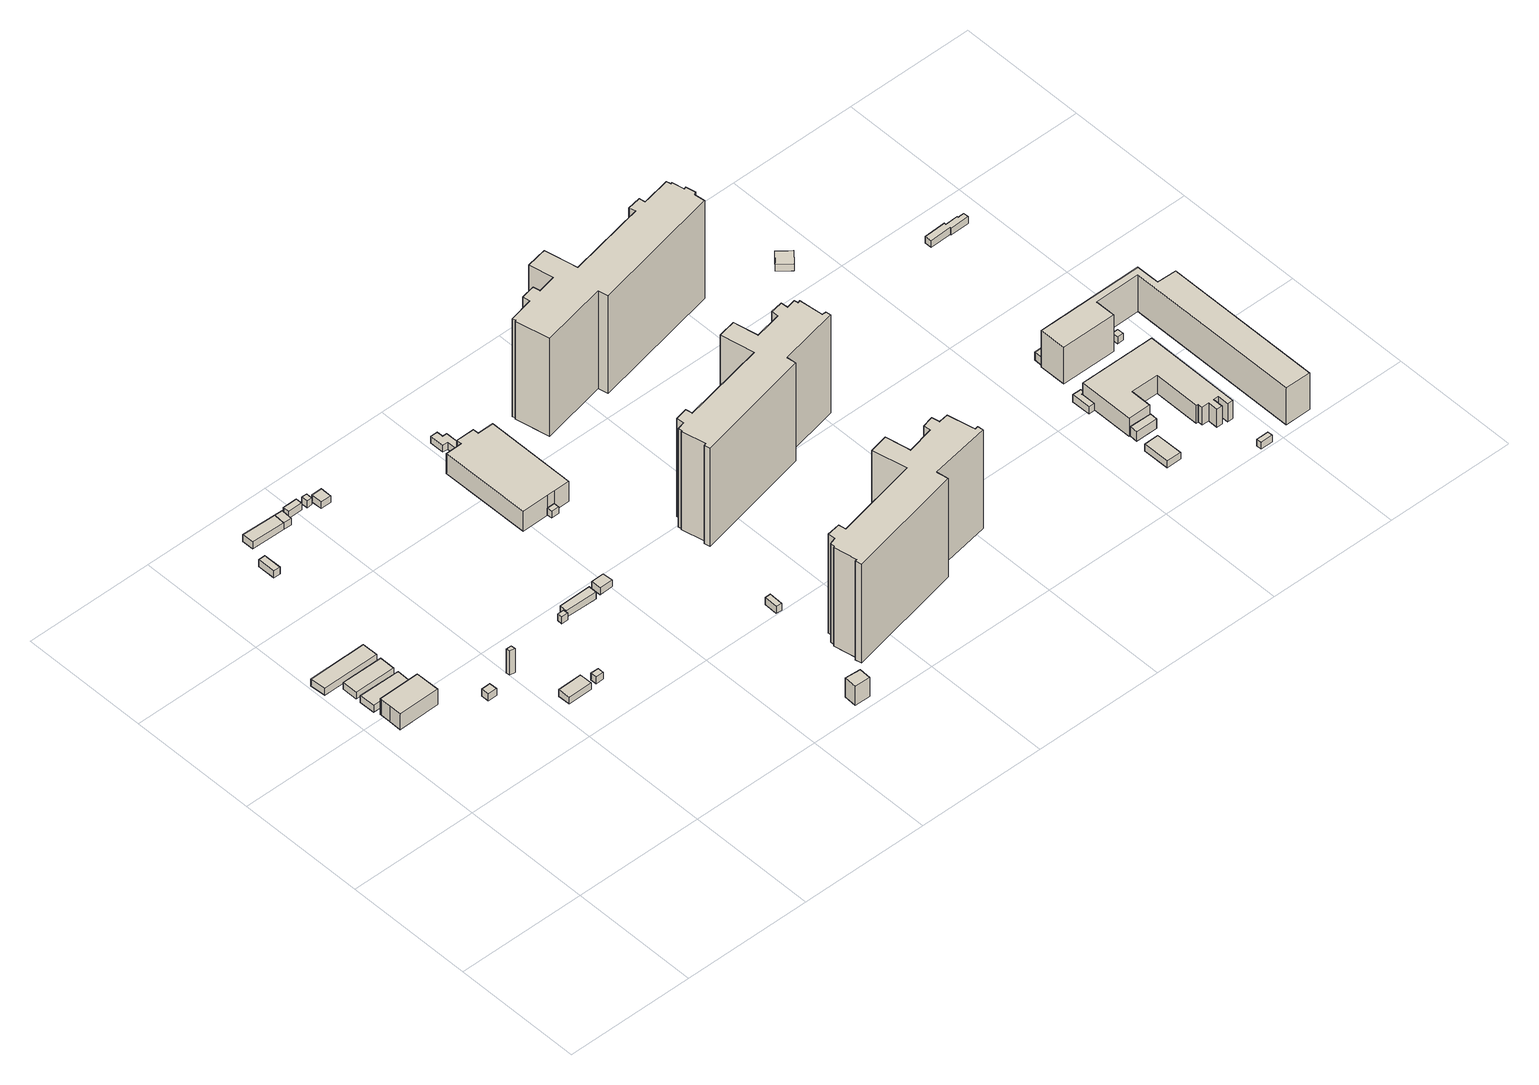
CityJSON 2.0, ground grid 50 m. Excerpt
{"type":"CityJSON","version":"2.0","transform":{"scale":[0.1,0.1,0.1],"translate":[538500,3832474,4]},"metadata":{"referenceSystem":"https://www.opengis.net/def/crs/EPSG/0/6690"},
"CityObjects":{
"building1":{"type":"Building","attributes":{"計測周辺長":57.85,"1/2500図郭":74,"区名":"住之江区","町丁目名称":"南港中５丁目","街区番号":3,"class":"3001","usage":"412","measuredHeight":6.9,"storeysAboveGround":2,"BuildingDetailAttribute.buildingRoofEdgeArea":161.95,"BuildingDetailAttribute.buildingStructureType":"610","BuildingDetailAttribute.buildingStructureOrgType":"2","BuildingDetailAttribute.detailedUsage":"1130","BuildingDetailAttribute.specifiedBuildingCoverageRate":0.6,"BuildingDetailAttribute.surveyYear":2017,"BuildingHighTideRiskAttribute.description":"1","BuildingHighTideRiskAttribute.rank":"2","BuildingHighTideRiskAttribute.depth":1.48,"BuildingIDAttribute.prefecture":"27","BuildingIDAttribute.city":"27125"},"geometry":[{"type":"Solid","lod":"1","boundaries":[[[[0,1,2,3,4,5]],[[4,6,7,5]],[[3,8,6,4]],[[2,9,8,3]],[[1,10,9,2]],[[0,11,10,1]],[[5,7,11,0]],[[6,8,9,10,11,7]]]]}]},
"building2":{"type":"Building","attributes":{"計測周辺長":43.76,"1/2500図郭":74,"区名":"住之江区","町丁目名称":"南港中５丁目","街区番号":3,"class":"3003","usage":"412","storeysAboveGround":1,"BuildingDetailAttribute.buildingRoofEdgeArea":95.28,"BuildingDetailAttribute.buildingStructureType":"610","BuildingDetailAttribute.buildingStructureOrgType":"2","BuildingDetailAttribute.detailedUsage":"1130","BuildingDetailAttribute.specifiedBuildingCoverageRate":0.6,"BuildingDetailAttribute.surveyYear":2017,"BuildingHighTideRiskAttribute.description":"1","BuildingHighTideRiskAttribute.rank":"2","BuildingHighTideRiskAttribute.depth":1.35,"BuildingIDAttribute.prefecture":"27","BuildingIDAttribute.city":"27125"},"geometry":[{"type":"Solid","lod":"1","boundaries":[[[[12,13,14,15]],[[14,16,17,15]],[[13,18,16,14]],[[12,19,18,13]],[[15,17,19,12]],[[16,18,19,17]]]]}]},
"building3":{"type":"Building","attributes":{"計測周辺長":56.99,"1/2500図郭":74,"区名":"住之江区","町丁目名称":"南港中５丁目","街区番号":3,"class":"3003","usage":"412","storeysAboveGround":1,"BuildingDetailAttribute.buildingRoofEdgeArea":136.86,"BuildingDetailAttribute.buildingStructureType":"610","BuildingDetailAttribute.buildingStructureOrgType":"2","BuildingDetailAttribute.detailedUsage":"1130","BuildingDetailAttribute.specifiedBuildingCoverageRate":0.6,"BuildingDetailAttribute.surveyYear":2017,"BuildingHighTideRiskAttribute.description":"1","BuildingHighTideRiskAttribute.rank":"2","BuildingHighTideRiskAttribute.depth":1.27,"BuildingIDAttribute.prefecture":"27","BuildingIDAttribute.city":"27125"},"geometry":[{"type":"Solid","lod":"1","boundaries":[[[[20,21,22,23]],[[22,24,25,23]],[[21,26,24,22]],[[20,27,26,21]],[[23,25,27,20]],[[24,26,27,25]]]]}]},
"building4":{"type":"Building","attributes":{"計測周辺長":44,"1/2500図郭":74,"区名":"住之江区","町丁目名称":"南港中５丁目","街区番号":3,"class":"3003","usage":"412","storeysAboveGround":1,"BuildingDetailAttribute.buildingRoofEdgeArea":96,"BuildingDetailAttribute.buildingStructureType":"610","BuildingDetailAttribute.buildingStructureOrgType":"2","BuildingDetailAttribute.detailedUsage":"1130","BuildingDetailAttribute.specifiedBuildingCoverageRate":0.6,"BuildingDetailAttribute.surveyYear":2017,"BuildingHighTideRiskAttribute.description":"1","BuildingHighTideRiskAttribute.rank":"2","BuildingHighTideRiskAttribute.depth":1.32,"BuildingIDAttribute.prefecture":"27","BuildingIDAttribute.city":"27125"},"geometry":[{"type":"Solid","lod":"1","boundaries":[[[[28,29,30,31]],[[30,32,33,31]],[[29,34,32,30]],[[28,35,34,29]],[[31,33,35,28]],[[32,34,35,33]]]]}]},
"building5":{"type":"Building","attributes":{"計測周辺長":13.45,"1/2500図郭":74,"区名":"住之江区","町丁目名称":"南港中５丁目","街区番号":4,"class":"3001","usage":"454","storeysAboveGround":1,"BuildingDetailAttribute.buildingRoofEdgeArea":11.26,"BuildingDetailAttribute.buildingStructureType":"610","BuildingDetailAttribute.buildingStructureOrgType":"2","BuildingDetailAttribute.detailedUsage":"1930","BuildingDetailAttribute.specifiedBuildingCoverageRate":0.6,"BuildingDetailAttribute.surveyYear":2017,"BuildingHighTideRiskAttribute.description":"1","BuildingHighTideRiskAttribute.rank":"2","BuildingHighTideRiskAttribute.depth":1.64,"BuildingIDAttribute.prefecture":"27","BuildingIDAttribute.city":"27125"},"geometry":[{"type":"Solid","lod":"1","boundaries":[[[[36,37,38,39]],[[38,40,41,39]],[[37,42,40,38]],[[36,43,42,37]],[[39,41,43,36]],[[40,42,43,41]]]]}]},
"building6":{"type":"Building","attributes":{"class":"3001","measuredHeight":10.7,"BuildingDetailAttribute.specifiedBuildingCoverageRate":0.6,"BuildingDetailAttribute.surveyYear":2017,"BuildingHighTideRiskAttribute.description":"1","BuildingHighTideRiskAttribute.rank":"2","BuildingHighTideRiskAttribute.depth":1.58,"BuildingIDAttribute.prefecture":"27","BuildingIDAttribute.city":"27125"},"geometry":[{"type":"Solid","lod":"1","boundaries":[[[[44,45,46,47]],[[46,48,49,47]],[[45,50,48,46]],[[44,51,50,45]],[[47,49,51,44]],[[48,50,51,49]]]]}]},
"building7":{"type":"Building","attributes":{"計測周辺長":19.2,"1/2500図郭":74,"区名":"住之江区","町丁目名称":"南港中５丁目","街区番号":2,"class":"3003","usage":"422","storeysAboveGround":1,"BuildingDetailAttribute.buildingRoofEdgeArea":18.32,"BuildingDetailAttribute.buildingStructureType":"610","BuildingDetailAttribute.buildingStructureOrgType":"2","BuildingDetailAttribute.detailedUsage":"1402","BuildingDetailAttribute.specifiedBuildingCoverageRate":0.6,"BuildingDetailAttribute.surveyYear":2017,"BuildingHighTideRiskAttribute.description":"1","BuildingHighTideRiskAttribute.rank":"2","BuildingHighTideRiskAttribute.depth":1.03,"BuildingIDAttribute.prefecture":"27","BuildingIDAttribute.city":"27125"},"geometry":[{"type":"Solid","lod":"1","boundaries":[[[[52,53,54,55]],[[54,56,57,55]],[[53,58,56,54]],[[52,59,58,53]],[[55,57,59,52]],[[56,58,59,57]]]]}]},
"building8":{"type":"Building","attributes":{"class":"3003","BuildingDetailAttribute.specifiedBuildingCoverageRate":0.6,"BuildingDetailAttribute.surveyYear":2017,"BuildingHighTideRiskAttribute.description":"1","BuildingHighTideRiskAttribute.rank":"2","BuildingHighTideRiskAttribute.depth":1.26,"BuildingIDAttribute.prefecture":"27","BuildingIDAttribute.city":"27125"},"geometry":[{"type":"Solid","lod":"1","boundaries":[[[[60,61,62,63]],[[62,64,65,63]],[[61,66,64,62]],[[60,67,66,61]],[[63,65,67,60]],[[64,66,67,65]]]]}]},
"building9":{"type":"Building","attributes":{"class":"3001","BuildingDetailAttribute.specifiedBuildingCoverageRate":0.6,"BuildingDetailAttribute.surveyYear":2017,"BuildingHighTideRiskAttribute.description":"1","BuildingHighTideRiskAttribute.rank":"2","BuildingHighTideRiskAttribute.depth":1.19,"BuildingIDAttribute.prefecture":"27","BuildingIDAttribute.city":"27125"},"geometry":[{"type":"Solid","lod":"1","boundaries":[[[[68,69,70,71]],[[70,72,73,71]],[[69,74,72,70]],[[68,75,74,69]],[[71,73,75,68]],[[72,74,75,73]]]]}]},
"building10":{"type":"Building","attributes":{"計測周辺長":35.28,"1/2500図郭":74,"区名":"住之江区","町丁目名称":"南港中５丁目","街区番号":2,"class":"3001","usage":"422","storeysAboveGround":1,"BuildingDetailAttribute.buildingRoofEdgeArea":59.12,"BuildingDetailAttribute.buildingStructureType":"610","BuildingDetailAttribute.buildingStructureOrgType":"2","BuildingDetailAttribute.detailedUsage":"1402","BuildingDetailAttribute.specifiedBuildingCoverageRate":0.6,"BuildingDetailAttribute.surveyYear":2017,"BuildingHighTideRiskAttribute.description":"1","BuildingHighTideRiskAttribute.rank":"2","BuildingHighTideRiskAttribute.depth":1.17,"BuildingIDAttribute.prefecture":"27","BuildingIDAttribute.city":"27125"},"geometry":[{"type":"Solid","lod":"1","boundaries":[[[[76,77,78,79]],[[78,80,81,79]],[[77,82,80,78]],[[76,83,82,77]],[[79,81,83,76]],[[80,82,83,81]]]]}]},
"building11":{"type":"Building","attributes":{"計測周辺長":15.16,"1/2500図郭":74,"区名":"住之江区","町丁目名称":"南港中５丁目","街区番号":2,"class":"3001","usage":"422","storeysAboveGround":1,"BuildingDetailAttribute.buildingRoofEdgeArea":13.87,"BuildingDetailAttribute.buildingStructureType":"610","BuildingDetailAttribute.buildingStructureOrgType":"2","BuildingDetailAttribute.detailedUsage":"1402","BuildingDetailAttribute.specifiedBuildingCoverageRate":0.6,"BuildingDetailAttribute.surveyYear":2017,"BuildingHighTideRiskAttribute.description":"1","BuildingHighTideRiskAttribute.rank":"2","BuildingHighTideRiskAttribute.depth":1.12,"BuildingIDAttribute.prefecture":"27","BuildingIDAttribute.city":"27125"},"geometry":[{"type":"Solid","lod":"1","boundaries":[[[[78,84,85,79]],[[85,86,81,79]],[[84,87,86,85]],[[78,80,87,84]],[[79,81,80,78]],[[86,87,80,81]]]]}]},
"building12":{"type":"Building","attributes":{"計測周辺長":16,"1/2500図郭":74,"区名":"住之江区","町丁目名称":"南港中５丁目","街区番号":2,"class":"3001","usage":"422","storeysAboveGround":1,"BuildingDetailAttribute.buildingRoofEdgeArea":13.75,"BuildingDetailAttribute.buildingStructureType":"610","BuildingDetailAttribute.buildingStructureOrgType":"2","BuildingDetailAttribute.detailedUsage":"1402","BuildingDetailAttribute.specifiedBuildingCoverageRate":0.6,"BuildingDetailAttribute.surveyYear":2017,"BuildingHighTideRiskAttribute.description":"1","BuildingHighTideRiskAttribute.rank":"2","BuildingHighTideRiskAttribute.depth":1.12,"BuildingIDAttribute.prefecture":"27","BuildingIDAttribute.city":"27125"},"geometry":[{"type":"Solid","lod":"1","boundaries":[[[[88,89,90,91]],[[90,92,93,91]],[[89,94,92,90]],[[88,95,94,89]],[[91,93,95,88]],[[92,94,95,93]]]]}]},
"building13":{"type":"Building","attributes":{"class":"3001","BuildingDetailAttribute.specifiedBuildingCoverageRate":0.6,"BuildingDetailAttribute.surveyYear":2017,"BuildingHighTideRiskAttribute.description":"1","BuildingHighTideRiskAttribute.rank":"2","BuildingHighTideRiskAttribute.depth":1.16,"BuildingIDAttribute.prefecture":"27","BuildingIDAttribute.city":"27125"},"geometry":[{"type":"Solid","lod":"1","boundaries":[[[[96,97,98,99]],[[98,100,101,99]],[[97,102,100,98]],[[96,103,102,97]],[[99,101,103,96]],[[100,102,103,101]]]]}]},
"building14":{"type":"Building","attributes":{"計測周辺長":9.01,"1/2500図郭":74,"区名":"住之江区","町丁目名称":"南港中５丁目","街区番号":2,"class":"3001","usage":"422","storeysAboveGround":1,"BuildingDetailAttribute.buildingRoofEdgeArea":5.02,"BuildingDetailAttribute.buildingStructureType":"610","BuildingDetailAttribute.buildingStructureOrgType":"2","BuildingDetailAttribute.detailedUsage":"1402","BuildingDetailAttribute.specifiedBuildingCoverageRate":0.6,"BuildingDetailAttribute.surveyYear":2017,"BuildingHighTideRiskAttribute.description":"1","BuildingHighTideRiskAttribute.rank":"2","BuildingHighTideRiskAttribute.depth":1.12,"BuildingIDAttribute.prefecture":"27","BuildingIDAttribute.city":"27125"},"geometry":[{"type":"Solid","lod":"1","boundaries":[[[[104,105,106,107]],[[106,108,109,107]],[[105,110,108,106]],[[104,111,110,105]],[[107,109,111,104]],[[108,110,111,109]]]]}]},
"building15":{"type":"Building","attributes":{"計測周辺長":16.58,"1/2500図郭":74,"区名":"住之江区","町丁目名称":"南港中５丁目","街区番号":2,"class":"3001","usage":"422","storeysAboveGround":1,"BuildingDetailAttribute.buildingRoofEdgeArea":17.17,"BuildingDetailAttribute.buildingStructureType":"610","BuildingDetailAttribute.buildingStructureOrgType":"2","BuildingDetailAttribute.detailedUsage":"1402","BuildingDetailAttribute.specifiedBuildingCoverageRate":0.6,"BuildingDetailAttribute.surveyYear":2017,"BuildingHighTideRiskAttribute.description":"1","BuildingHighTideRiskAttribute.rank":"2","BuildingHighTideRiskAttribute.depth":1.12,"BuildingIDAttribute.prefecture":"27","BuildingIDAttribute.city":"27125"},"geometry":[{"type":"Solid","lod":"1","boundaries":[[[[112,113,114,115]],[[114,116,117,115]],[[113,118,116,114]],[[112,119,118,113]],[[115,117,119,112]],[[116,118,119,117]]]]}]},
"building16":{"type":"Building","attributes":{"計測周辺長":31.25,"1/2500図郭":74,"区名":"住之江区","町丁目名称":"南港中５丁目","街区番号":2,"class":"3001","usage":"422","storeysAboveGround":1,"BuildingDetailAttribute.buildingRoofEdgeArea":39.06,"BuildingDetailAttribute.buildingStructureType":"610","BuildingDetailAttribute.buildingStructureOrgType":"2","BuildingDetailAttribute.detailedUsage":"1402","BuildingDetailAttribute.specifiedBuildingCoverageRate":0.6,"BuildingDetailAttribute.surveyYear":2017,"BuildingHighTideRiskAttribute.description":"1","BuildingHighTideRiskAttribute.rank":"2","BuildingHighTideRiskAttribute.depth":1.04,"BuildingIDAttribute.prefecture":"27","BuildingIDAttribute.city":"27125"},"geometry":[{"type":"Solid","lod":"1","boundaries":[[[[120,121,122,123]],[[122,124,125,123]],[[121,126,124,122]],[[120,127,126,121]],[[123,125,127,120]],[[124,126,127,125]]]]}]},
"building17":{"type":"Building","attributes":{"計測周辺長":21.79,"1/2500図郭":74,"区名":"住之江区","町丁目名称":"南港中５丁目","街区番号":3,"class":"3001","usage":"412","measuredHeight":8.4,"storeysAboveGround":1,"BuildingDetailAttribute.buildingRoofEdgeArea":29.34,"BuildingDetailAttribute.buildingStructureType":"610","BuildingDetailAttribute.buildingStructureOrgType":"2","BuildingDetailAttribute.detailedUsage":"1130","BuildingDetailAttribute.specifiedBuildingCoverageRate":0.6,"BuildingDetailAttribute.surveyYear":2017,"BuildingHighTideRiskAttribute.description":"1","BuildingHighTideRiskAttribute.rank":"2","BuildingHighTideRiskAttribute.depth":1.61,"BuildingIDAttribute.prefecture":"27","BuildingIDAttribute.city":"27125"},"geometry":[{"type":"Solid","lod":"1","boundaries":[[[[128,129,130,131]],[[130,132,133,131]],[[129,134,132,130]],[[128,135,134,129]],[[131,133,135,128]],[[132,134,135,133]]]]}]},
"building18":{"type":"Building","attributes":{"計測周辺長":18.26,"1/2500図郭":74,"区名":"住之江区","町丁目名称":"南港中５丁目","街区番号":2,"class":"3001","usage":"422","storeysAboveGround":1,"BuildingDetailAttribute.buildingRoofEdgeArea":20.5,"BuildingDetailAttribute.buildingStructureType":"610","BuildingDetailAttribute.buildingStructureOrgType":"2","BuildingDetailAttribute.detailedUsage":"1402","BuildingDetailAttribute.specifiedBuildingCoverageRate":0.6,"BuildingDetailAttribute.surveyYear":2017,"BuildingHighTideRiskAttribute.description":"1","BuildingHighTideRiskAttribute.rank":"2","BuildingHighTideRiskAttribute.depth":0.929,"BuildingIDAttribute.prefecture":"27","BuildingIDAttribute.city":"27125"},"geometry":[{"type":"Solid","lod":"1","boundaries":[[[[136,137,138,139]],[[138,140,141,139]],[[137,142,140,138]],[[136,143,142,137]],[[139,141,143,136]],[[140,142,143,141]]]]}]},
"building19":{"type":"Building","attributes":{"計測周辺長":117.74,"1/2500図郭":74,"区名":"住之江区","町丁目名称":"南港中５丁目","街区番号":2,"class":"3003","usage":"422","storeysAboveGround":2,"BuildingDetailAttribute.buildingRoofEdgeArea":710.26,"BuildingDetailAttribute.buildingStructureType":"603","BuildingDetailAttribute.buildingStructureOrgType":"3","BuildingDetailAttribute.detailedUsage":"1402","BuildingDetailAttribute.specifiedBuildingCoverageRate":0.6,"BuildingDetailAttribute.surveyYear":2017,"BuildingHighTideRiskAttribute.description":"1","BuildingHighTideRiskAttribute.rank":"2","BuildingHighTideRiskAttribute.depth":0.866,"BuildingIDAttribute.prefecture":"27","BuildingIDAttribute.city":"27125"},"geometry":[{"type":"Solid","lod":"1","boundaries":[[[[144,145,146,147]],[[146,148,149,147]],[[145,150,148,146]],[[144,151,150,145]],[[147,149,151,144]],[[148,150,151,149]]]]}]},
"building20":{"type":"Building","attributes":{"計測周辺長":15.28,"1/2500図郭":74,"区名":"住之江区","町丁目名称":"南港中５丁目","街区番号":3,"class":"3003","usage":"412","storeysAboveGround":1,"BuildingDetailAttribute.buildingRoofEdgeArea":12.12,"BuildingDetailAttribute.buildingStructureType":"610","BuildingDetailAttribute.buildingStructureOrgType":"2","BuildingDetailAttribute.detailedUsage":"1130","BuildingDetailAttribute.specifiedBuildingCoverageRate":0.6,"BuildingDetailAttribute.surveyYear":2017,"BuildingHighTideRiskAttribute.description":"1","BuildingHighTideRiskAttribute.rank":"2","BuildingHighTideRiskAttribute.depth":1.4,"BuildingIDAttribute.prefecture":"27","BuildingIDAttribute.city":"27125"},"geometry":[{"type":"Solid","lod":"1","boundaries":[[[[152,153,154,155]],[[154,156,157,155]],[[153,158,156,154]],[[152,159,158,153]],[[155,157,159,152]],[[156,158,159,157]]]]}]},
"building21":{"type":"Building","attributes":{"計測周辺長":117.74,"1/2500図郭":74,"区名":"住之江区","町丁目名称":"南港中５丁目","街区番号":2,"class":"3001","usage":"422","measuredHeight":9,"storeysAboveGround":2,"BuildingDetailAttribute.buildingRoofEdgeArea":710.26,"BuildingDetailAttribute.buildingStructureType":"603","BuildingDetailAttribute.buildingStructureOrgType":"3","BuildingDetailAttribute.detailedUsage":"1402","BuildingDetailAttribute.specifiedBuildingCoverageRate":0.6,"BuildingDetailAttribute.surveyYear":2017,"BuildingHighTideRiskAttribute.description":"1","BuildingHighTideRiskAttribute.rank":"2","BuildingHighTideRiskAttribute.depth":0.987,"BuildingIDAttribute.prefecture":"27","BuildingIDAttribute.city":"27125"},"geometry":[{"type":"Solid","lod":"1","boundaries":[[[[160,161,162,163,164,165,166,167,168,169,170,171]],[[170,172,173,171]],[[169,174,172,170]],[[168,175,174,169]],[[167,176,175,168]],[[166,177,176,167]],[[165,178,177,166]],[[164,179,178,165]],[[163,180,179,164]],[[162,181,180,163]],[[161,182,181,162]],[[160,183,182,161]],[[171,173,183,160]],[[172,174,175,176,177,178,179,180,181,182,183,173]]]]}]},
"building22":{"type":"Building","attributes":{"計測周辺長":31.27,"1/2500図郭":74,"区名":"住之江区","町丁目名称":"南港中５丁目","街区番号":2,"class":"3003","usage":"422","storeysAboveGround":1,"BuildingDetailAttribute.buildingRoofEdgeArea":35,"BuildingDetailAttribute.buildingStructureType":"610","BuildingDetailAttribute.buildingStructureOrgType":"2","BuildingDetailAttribute.detailedUsage":"1402","BuildingDetailAttribute.specifiedBuildingCoverageRate":0.6,"BuildingDetailAttribute.surveyYear":2017,"BuildingHighTideRiskAttribute.description":"1","BuildingHighTideRiskAttribute.rank":"2","BuildingHighTideRiskAttribute.depth":0.859,"BuildingIDAttribute.prefecture":"27","BuildingIDAttribute.city":"27125"},"geometry":[{"type":"Solid","lod":"1","boundaries":[[[[184,185,186,171,170,187,188,189]],[[188,190,191,189]],[[187,192,190,188]],[[170,193,192,187]],[[171,194,193,170]],[[186,195,194,171]],[[185,196,195,186]],[[184,197,196,185]],[[189,191,197,184]],[[190,192,193,194,195,196,197,191]]]]}]},
"building23":{"type":"Building","attributes":{"計測周辺長":206.76,"1/2500図郭":74,"区名":"住之江区","町丁目名称":"南港中５丁目","街区番号":3,"class":"3002","usage":"412","measuredHeight":43.7,"storeysAboveGround":12,"BuildingDetailAttribute.buildingRoofEdgeArea":1020.75,"BuildingDetailAttribute.buildingStructureType":"603","BuildingDetailAttribute.buildingStructureOrgType":"3","BuildingDetailAttribute.detailedUsage":"1130","BuildingDetailAttribute.specifiedBuildingCoverageRate":0.6,"BuildingDetailAttribute.surveyYear":2017,"BuildingHighTideRiskAttribute.description":"1","BuildingHighTideRiskAttribute.rank":"2","BuildingHighTideRiskAttribute.depth":1.39,"BuildingIDAttribute.prefecture":"27","BuildingIDAttribute.city":"27125"},"geometry":[{"type":"Solid","lod":"1","boundaries":[[[[198,199,200,201,202,203,204,205,206,207,208,209,210,211,212,213,214,215,216,217,218,219,220,221]],[[220,222,223,221]],[[219,224,222,220]],[[218,225,224,219]],[[217,226,225,218]],[[216,227,226,217]],[[215,228,227,216]],[[214,229,228,215]],[[213,230,229,214]],[[212,231,230,213]],[[211,232,231,212]],[[210,233,232,211]],[[209,234,233,210]],[[208,235,234,209]],[[207,236,235,208]],[[206,237,236,207]],[[205,238,237,206]],[[204,239,238,205]],[[203,240,239,204]],[[202,241,240,203]],[[201,242,241,202]],[[200,243,242,201]],[[199,244,243,200]],[[198,245,244,199]],[[221,223,245,198]],[[222,224,225,226,227,228,229,230,231,232,233,234,235,236,237,238,239,240,241,242,243,244,245,223]]]]}]},
"building24":{"type":"Building","attributes":{"計測周辺長":204.25,"1/2500図郭":74,"区名":"住之江区","町丁目名称":"南港中５丁目","街区番号":3,"class":"3002","usage":"412","measuredHeight":43.4,"storeysAboveGround":12,"BuildingDetailAttribute.buildingRoofEdgeArea":1023.66,"BuildingDetailAttribute.buildingStructureType":"603","BuildingDetailAttribute.buildingStructureOrgType":"3","BuildingDetailAttribute.detailedUsage":"1130","BuildingDetailAttribute.specifiedBuildingCoverageRate":0.6,"BuildingDetailAttribute.surveyYear":2017,"BuildingHighTideRiskAttribute.description":"1","BuildingHighTideRiskAttribute.rank":"2","BuildingHighTideRiskAttribute.depth":1.22,"BuildingIDAttribute.prefecture":"27","BuildingIDAttribute.city":"27125"},"geometry":[{"type":"Solid","lod":"1","boundaries":[[[[246,247,248,249,250,251,252,253,254,255,256,257,258,259,260,261,262,263,264,265,266,267,268,269,270,271]],[[270,272,273,271]],[[269,274,272,270]],[[268,275,274,269]],[[267,276,275,268]],[[266,277,276,267]],[[265,278,277,266]],[[264,279,278,265]],[[263,280,279,264]],[[262,281,280,263]],[[261,282,281,262]],[[260,283,282,261]],[[259,284,283,260]],[[258,285,284,259]],[[257,286,285,258]],[[256,287,286,257]],[[255,288,287,256]],[[254,289,288,255]],[[253,290,289,254]],[[252,291,290,253]],[[251,292,291,252]],[[250,293,292,251]],[[249,294,293,250]],[[248,295,294,249]],[[247,296,295,248]],[[246,297,296,247]],[[271,273,297,246]],[[272,274,275,276,277,278,279,280,281,282,283,284,285,286,287,288,289,290,291,292,293,294,295,296,297,273]]]]}]},
"building25":{"type":"Building","attributes":{"class":"3003","BuildingDetailAttribute.specifiedBuildingCoverageRate":0.6,"BuildingDetailAttribute.surveyYear":2017,"BuildingHighTideRiskAttribute.description":"1","BuildingHighTideRiskAttribute.rank":"2","BuildingHighTideRiskAttribute.depth":1.38,"BuildingIDAttribute.prefecture":"27","BuildingIDAttribute.city":"27125"},"geometry":[{"type":"Solid","lod":"1","boundaries":[[[[298,299,300,301]],[[300,302,303,301]],[[299,304,302,300]],[[298,305,304,299]],[[301,303,305,298]],[[302,304,305,303]]]]}]},
"building26":{"type":"Building","attributes":{"class":"3003","BuildingDetailAttribute.specifiedBuildingCoverageRate":0.6,"BuildingDetailAttribute.surveyYear":2017,"BuildingHighTideRiskAttribute.description":"1","BuildingHighTideRiskAttribute.rank":"2","BuildingHighTideRiskAttribute.depth":1.38,"BuildingIDAttribute.prefecture":"27","BuildingIDAttribute.city":"27125"},"geometry":[{"type":"Solid","lod":"1","boundaries":[[[[306,307,308,309]],[[308,310,311,309]],[[307,312,310,308]],[[306,313,312,307]],[[309,311,313,306]],[[310,312,313,311]]]]}]},
"building27":{"type":"Building","attributes":{"class":"3003","BuildingDetailAttribute.specifiedBuildingCoverageRate":0.6,"BuildingDetailAttribute.surveyYear":2017,"BuildingHighTideRiskAttribute.description":"1","BuildingHighTideRiskAttribute.rank":"2","BuildingHighTideRiskAttribute.depth":1.38,"BuildingIDAttribute.prefecture":"27","BuildingIDAttribute.city":"27125"},"geometry":[{"type":"Solid","lod":"1","boundaries":[[[[314,315,316,317]],[[316,318,319,317]],[[315,320,318,316]],[[314,321,320,315]],[[317,319,321,314]],[[318,320,321,319]]]]}]},
"building28":{"type":"Building","attributes":{"計測周辺長":225.1,"1/2500図郭":74,"区名":"住之江区","町丁目名称":"南港中５丁目","街区番号":3,"class":"3002","usage":"412","measuredHeight":43.3,"storeysAboveGround":12,"BuildingDetailAttribute.buildingRoofEdgeArea":1298.78,"BuildingDetailAttribute.buildingStructureType":"603","BuildingDetailAttribute.buildingStructureOrgType":"3","BuildingDetailAttribute.detailedUsage":"1130","BuildingDetailAttribute.specifiedBuildingCoverageRate":0.6,"BuildingDetailAttribute.surveyYear":2017,"BuildingHighTideRiskAttribute.description":"1","BuildingHighTideRiskAttribute.rank":"2","BuildingHighTideRiskAttribute.depth":1.06,"BuildingIDAttribute.prefecture":"27","BuildingIDAttribute.city":"27125"},"geometry":[{"type":"Solid","lod":"1","boundaries":[[[[322,323,324,325,326,327,328,329,330,331,332,333,334,335,336,337,338,339,340,341,342,343,344,345,346,347]],[[346,348,349,347]],[[345,350,348,346]],[[344,351,350,345]],[[343,352,351,344]],[[342,353,352,343]],[[341,354,353,342]],[[340,355,354,341]],[[339,356,355,340]],[[338,357,356,339]],[[337,358,357,338]],[[336,359,358,337]],[[335,360,359,336]],[[334,361,360,335]],[[333,362,361,334]],[[332,363,362,333]],[[331,364,363,332]],[[330,365,364,331]],[[329,366,365,330]],[[328,367,366,329]],[[327,368,367,328]],[[326,369,368,327]],[[325,370,369,326]],[[324,371,370,325]],[[323,372,371,324]],[[322,373,372,323]],[[347,349,373,322]],[[348,350,351,352,353,354,355,356,357,358,359,360,361,362,363,364,365,366,367,368,369,370,371,372,373,349]]]]}]},
"building29":{"type":"Building","attributes":{"計測周辺長":19.01,"1/2500図郭":74,"区名":"住之江区","町丁目名称":"南港中５丁目","街区番号":3,"class":"3003","usage":"412","storeysAboveGround":1,"BuildingDetailAttribute.buildingRoofEdgeArea":13.51,"BuildingDetailAttribute.buildingStructureType":"610","BuildingDetailAttribute.buildingStructureOrgType":"2","BuildingDetailAttribute.detailedUsage":"1130","BuildingDetailAttribute.specifiedBuildingCoverageRate":0.6,"BuildingDetailAttribute.surveyYear":2017,"BuildingHighTideRiskAttribute.description":"1","BuildingHighTideRiskAttribute.rank":"2","BuildingHighTideRiskAttribute.depth":1.03,"BuildingIDAttribute.prefecture":"27","BuildingIDAttribute.city":"27125"},"geometry":[{"type":"Solid","lod":"1","boundaries":[[[[374,375,376,377]],[[376,378,379,377]],[[375,380,378,376]],[[374,381,380,375]],[[377,379,381,374]],[[378,380,381,379]]]]}]},
"building30":{"type":"Building","attributes":{"計測周辺長":23.21,"1/2500図郭":74,"区名":"住之江区","町丁目名称":"南港中５丁目","街区番号":3,"class":"3003","usage":"412","storeysAboveGround":1,"BuildingDetailAttribute.buildingRoofEdgeArea":29.64,"BuildingDetailAttribute.buildingStructureType":"610","BuildingDetailAttribute.buildingStructureOrgType":"2","BuildingDetailAttribute.detailedUsage":"1130","BuildingDetailAttribute.specifiedBuildingCoverageRate":0.6,"BuildingDetailAttribute.surveyYear":2017,"BuildingHighTideRiskAttribute.description":"1","BuildingHighTideRiskAttribute.rank":"2","BuildingHighTideRiskAttribute.depth":1.11,"BuildingIDAttribute.prefecture":"27","BuildingIDAttribute.city":"27125"},"geometry":[{"type":"Solid","lod":"1","boundaries":[[[[382,383,384,385]],[[384,386,387,385]],[[383,388,386,384]],[[382,389,388,383]],[[385,387,389,382]],[[386,388,389,387]]]]}]},
"building31":{"type":"Building","attributes":{"計測周辺長":43.26,"1/2500図郭":74,"区名":"住之江区","町丁目名称":"南港中５丁目","街区番号":3,"class":"3003","usage":"412","storeysAboveGround":1,"BuildingDetailAttribute.buildingRoofEdgeArea":70.5,"BuildingDetailAttribute.buildingStructureType":"610","BuildingDetailAttribute.buildingStructureOrgType":"2","BuildingDetailAttribute.detailedUsage":"1130","BuildingDetailAttribute.specifiedBuildingCoverageRate":0.6,"BuildingDetailAttribute.surveyYear":2017,"BuildingHighTideRiskAttribute.description":"1","BuildingHighTideRiskAttribute.rank":"2","BuildingHighTideRiskAttribute.depth":1,"BuildingIDAttribute.prefecture":"27","BuildingIDAttribute.city":"27125"},"geometry":[{"type":"Solid","lod":"1","boundaries":[[[[390,391,392,393]],[[392,394,395,393]],[[391,396,394,392]],[[390,397,396,391]],[[393,395,397,390]],[[394,396,397,395]]]]}]},
"building32":{"type":"Building","attributes":{"計測周辺長":23.46,"1/2500図郭":74,"区名":"住之江区","町丁目名称":"南港中５丁目","街区番号":3,"class":"3003","usage":"412","storeysAboveGround":1,"BuildingDetailAttribute.buildingRoofEdgeArea":30.39,"BuildingDetailAttribute.buildingStructureType":"610","BuildingDetailAttribute.buildingStructureOrgType":"2","BuildingDetailAttribute.detailedUsage":"1130","BuildingDetailAttribute.specifiedBuildingCoverageRate":0.6,"BuildingDetailAttribute.surveyYear":2017,"BuildingHighTideRiskAttribute.description":"1","BuildingHighTideRiskAttribute.rank":"2","BuildingHighTideRiskAttribute.depth":1.11,"BuildingIDAttribute.prefecture":"27","BuildingIDAttribute.city":"27125"},"geometry":[{"type":"Solid","lod":"1","boundaries":[[[[398,399,400,401]],[[400,402,403,401]],[[399,404,402,400]],[[398,405,404,399]],[[401,403,405,398]],[[402,404,405,403]]]]}]},
"building33":{"type":"Building","attributes":{"計測周辺長":23.51,"1/2500図郭":74,"区名":"住之江区","町丁目名称":"南港中５丁目","街区番号":3,"class":"3003","usage":"412","storeysAboveGround":1,"BuildingDetailAttribute.buildingRoofEdgeArea":30.83,"BuildingDetailAttribute.buildingStructureType":"610","BuildingDetailAttribute.buildingStructureOrgType":"2","BuildingDetailAttribute.detailedUsage":"1130","BuildingDetailAttribute.specifiedBuildingCoverageRate":0.6,"BuildingDetailAttribute.surveyYear":2017,"BuildingHighTideRiskAttribute.description":"1","BuildingHighTideRiskAttribute.rank":"2","BuildingHighTideRiskAttribute.depth":1.04,"BuildingIDAttribute.prefecture":"27","BuildingIDAttribute.city":"27125"},"geometry":[{"type":"Solid","lod":"1","boundaries":[[[[406,407,408,409]],[[408,410,411,409]],[[407,412,410,408]],[[406,413,412,407]],[[409,411,413,406]],[[410,412,413,411]]]]}]},
"building34":{"type":"Building","attributes":{"計測周辺長":19.35,"1/2500図郭":74,"区名":"住之江区","町丁目名称":"南港中５丁目","街区番号":3,"class":"3003","usage":"412","storeysAboveGround":1,"BuildingDetailAttribute.buildingRoofEdgeArea":14.74,"BuildingDetailAttribute.buildingStructureType":"610","BuildingDetailAttribute.buildingStructureOrgType":"2","BuildingDetailAttribute.detailedUsage":"1130","BuildingDetailAttribute.specifiedBuildingCoverageRate":0.6,"BuildingDetailAttribute.surveyYear":2017,"BuildingHighTideRiskAttribute.description":"1","BuildingHighTideRiskAttribute.rank":"2","BuildingHighTideRiskAttribute.depth":1.04,"BuildingIDAttribute.prefecture":"27","BuildingIDAttribute.city":"27125"},"geometry":[{"type":"Solid","lod":"1","boundaries":[[[[414,415,416,417]],[[416,418,419,417]],[[415,420,418,416]],[[414,421,420,415]],[[417,419,421,414]],[[418,420,421,419]]]]}]},
"building35":{"type":"Building","attributes":{"計測周辺長":23.51,"1/2500図郭":74,"区名":"住之江区","町丁目名称":"南港中４丁目","街区番号":4,"class":"3003","usage":"422","storeysAboveGround":1,"BuildingDetailAttribute.buildingRoofEdgeArea":32.25,"BuildingDetailAttribute.buildingStructureType":"610","BuildingDetailAttribute.buildingStructureOrgType":"2","BuildingDetailAttribute.detailedUsage":"1402","BuildingDetailAttribute.specifiedBuildingCoverageRate":0.6,"BuildingDetailAttribute.surveyYear":2017,"BuildingHighTideRiskAttribute.description":"1","BuildingHighTideRiskAttribute.rank":"2","BuildingHighTideRiskAttribute.depth":1.88,"BuildingIDAttribute.prefecture":"27","BuildingIDAttribute.city":"27125"},"geometry":[{"type":"Solid","lod":"1","boundaries":[[[[422,423,424,425]],[[424,426,427,425]],[[423,428,426,424]],[[422,429,428,423]],[[425,427,429,422]],[[426,428,429,427]]]]}]},
"building36":{"type":"Building","attributes":{"class":"3003","measuredHeight":4.2,"BuildingDetailAttribute.specifiedBuildingCoverageRate":0.6,"BuildingDetailAttribute.surveyYear":2017,"BuildingHighTideRiskAttribute.description":"1","BuildingHighTideRiskAttribute.rank":"2","BuildingHighTideRiskAttribute.depth":1.88,"BuildingIDAttribute.prefecture":"27","BuildingIDAttribute.city":"27125"},"geometry":[{"type":"Solid","lod":"1","boundaries":[[[[430,431,432,433]],[[432,434,435,433]],[[431,436,434,432]],[[430,437,436,431]],[[433,435,437,430]],[[434,436,437,435]]]]}]},
"building37":{"type":"Building","attributes":{"class":"3003","measuredHeight":3.2,"BuildingDetailAttribute.specifiedBuildingCoverageRate":0.6,"BuildingDetailAttribute.surveyYear":2017,"BuildingHighTideRiskAttribute.description":"1","BuildingHighTideRiskAttribute.rank":"2","BuildingHighTideRiskAttribute.depth":1.96,"BuildingIDAttribute.prefecture":"27","BuildingIDAttribute.city":"27125"},"geometry":[{"type":"Solid","lod":"1","boundaries":[[[[438,439,440,441,442,443]],[[442,444,445,443]],[[441,446,444,442]],[[440,447,446,441]],[[439,448,447,440]],[[438,449,448,439]],[[443,445,449,438]],[[444,446,447,448,449,445]]]]}]},
"building38":{"type":"Building","attributes":{"class":"3001","BuildingDetailAttribute.specifiedBuildingCoverageRate":0.6,"BuildingDetailAttribute.surveyYear":2017,"BuildingHighTideRiskAttribute.description":"1","BuildingHighTideRiskAttribute.rank":"2","BuildingHighTideRiskAttribute.depth":1.97,"BuildingIDAttribute.prefecture":"27","BuildingIDAttribute.city":"27125"},"geometry":[{"type":"Solid","lod":"1","boundaries":[[[[450,451,452,453]],[[452,454,455,453]],[[451,456,454,452]],[[450,457,456,451]],[[453,455,457,450]],[[454,456,457,455]]]]}]},
"building39":{"type":"Building","attributes":{"計測周辺長":147.51,"1/2500図郭":74,"区名":"住之江区","町丁目名称":"南港中４丁目","街区番号":4,"class":"3001","usage":"422","measuredHeight":8,"storeysAboveGround":2,"BuildingDetailAttribute.buildingRoofEdgeArea":660.96,"BuildingDetailAttribute.buildingStructureType":"603","BuildingDetailAttribute.buildingStructureOrgType":"3","BuildingDetailAttribute.detailedUsage":"1402","BuildingDetailAttribute.specifiedBuildingCoverageRate":0.6,"BuildingDetailAttribute.surveyYear":2017,"BuildingHighTideRiskAttribute.description":"1","BuildingHighTideRiskAttribute.rank":"2","BuildingHighTideRiskAttribute.depth":1.88,"BuildingIDAttribute.prefecture":"27","BuildingIDAttribute.city":"27125"},"geometry":[{"type":"Solid","lod":"1","boundaries":[[[[458,459,460,461,462,463,464,465,466,467,468,469,470,471,472,473,474]],[[473,475,476,474]],[[472,477,475,473]],[[471,478,477,472]],[[470,479,478,471]],[[469,480,479,470]],[[468,481,480,469]],[[467,482,481,468]],[[466,483,482,467]],[[465,484,483,466]],[[464,485,484,465]],[[463,486,485,464]],[[462,487,486,463]],[[461,488,487,462]],[[460,489,488,461]],[[459,490,489,460]],[[458,491,490,459]],[[474,476,491,458]],[[475,477,478,479,480,481,482,483,484,485,486,487,488,489,490,491,476]]]]}]},
"building40":{"type":"Building","attributes":{"計測周辺長":25.02,"1/2500図郭":74,"区名":"住之江区","町丁目名称":"南港中４丁目","街区番号":4,"class":"3003","usage":"422","measuredHeight":3.3,"storeysAboveGround":1,"BuildingDetailAttribute.buildingRoofEdgeArea":32.81,"BuildingDetailAttribute.buildingStructureType":"610","BuildingDetailAttribute.buildingStructureOrgType":"2","BuildingDetailAttribute.detailedUsage":"1402","BuildingDetailAttribute.specifiedBuildingCoverageRate":0.6,"BuildingDetailAttribute.surveyYear":2017,"BuildingHighTideRiskAttribute.description":"1","BuildingHighTideRiskAttribute.rank":"2","BuildingHighTideRiskAttribute.depth":1.94,"BuildingIDAttribute.prefecture":"27","BuildingIDAttribute.city":"27125"},"geometry":[{"type":"Solid","lod":"1","boundaries":[[[[492,493,494,495]],[[494,496,497,495]],[[493,498,496,494]],[[492,499,498,493]],[[495,497,499,492]],[[496,498,499,497]]]]}]},
"building41":{"type":"Building","attributes":{"計測周辺長":13.63,"1/2500図郭":74,"区名":"住之江区","町丁目名称":"南港中４丁目","街区番号":4,"class":"3001","usage":"422","storeysAboveGround":1,"BuildingDetailAttribute.buildingRoofEdgeArea":9.68,"BuildingDetailAttribute.buildingStructureType":"603","BuildingDetailAttribute.buildingStructureOrgType":"3","BuildingDetailAttribute.detailedUsage":"1402","BuildingDetailAttribute.specifiedBuildingCoverageRate":0.6,"BuildingDetailAttribute.surveyYear":2017,"BuildingHighTideRiskAttribute.description":"1","BuildingHighTideRiskAttribute.rank":"2","BuildingHighTideRiskAttribute.depth":1.64,"BuildingIDAttribute.prefecture":"27","BuildingIDAttribute.city":"27125"},"geometry":[{"type":"Solid","lod":"1","boundaries":[[[[500,501,502,503]],[[502,504,505,503]],[[501,506,504,502]],[[500,507,506,501]],[[503,505,507,500]],[[504,506,507,505]]]]}]},
"building42":{"type":"Building","attributes":{"name":"市立南港光小学校","計測周辺長":255.27,"1/2500図郭":74,"区名":"住之江区","町丁目名称":"南港中４丁目","街区番号":4,"class":"3002","usage":"422","measuredHeight":16.3,"storeysAboveGround":4,"BuildingDetailAttribute.buildingRoofEdgeArea":900.06,"BuildingDetailAttribute.buildingStructureType":"603","BuildingDetailAttribute.buildingStructureOrgType":"3","BuildingDetailAttribute.detailedUsage":"1402","BuildingDetailAttribute.specifiedBuildingCoverageRate":0.6,"BuildingDetailAttribute.surveyYear":2017,"BuildingHighTideRiskAttribute.description":"1","BuildingHighTideRiskAttribute.rank":"2","BuildingHighTideRiskAttribute.depth":1.94,"BuildingIDAttribute.prefecture":"27","BuildingIDAttribute.city":"27125"},"geometry":[{"type":"Solid","lod":"1","boundaries":[[[[508,509,510,511,512,513,495,514,515,516,517]],[[516,518,519,517]],[[515,520,518,516]],[[514,521,520,515]],[[495,522,521,514]],[[513,523,522,495]],[[512,524,523,513]],[[511,525,524,512]],[[510,526,525,511]],[[509,527,526,510]],[[508,528,527,509]],[[517,519,528,508]],[[518,520,521,522,523,524,525,526,527,528,519]]]]}]},
"building43":{"type":"Building","attributes":{"class":"3001","BuildingDetailAttribute.specifiedBuildingCoverageRate":0.6,"BuildingDetailAttribute.surveyYear":2017,"BuildingHighTideRiskAttribute.description":"1","BuildingHighTideRiskAttribute.rank":"2","BuildingHighTideRiskAttribute.depth":1.81,"BuildingIDAttribute.prefecture":"27","BuildingIDAttribute.city":"27125"},"geometry":[{"type":"Solid","lod":"1","boundaries":[[[[529,530,531,532]],[[531,533,534,532]],[[530,535,533,531]],[[529,536,535,530]],[[532,534,536,529]],[[533,535,536,534]]]]}]},
"building44":{"type":"Building","attributes":{"class":"3003","BuildingDetailAttribute.specifiedBuildingCoverageRate":0.6,"BuildingDetailAttribute.surveyYear":2017,"BuildingHighTideRiskAttribute.description":"1","BuildingHighTideRiskAttribute.rank":"2","BuildingHighTideRiskAttribute.depth":1.65,"BuildingIDAttribute.prefecture":"27","BuildingIDAttribute.city":"27125"},"geometry":[{"type":"Solid","lod":"1","boundaries":[[[[537,538,539,540,541,542,543,544,545,546]],[[545,547,548,546]],[[544,549,547,545]],[[543,550,549,544]],[[542,551,550,543]],[[541,552,551,542]],[[540,553,552,541]],[[539,554,553,540]],[[538,555,554,539]],[[537,556,555,538]],[[546,548,556,537]],[[547,549,550,551,552,553,554,555,556,548]]]]}]}
},
"vertices":[
[83,1014,8],[243,1016,8],[244,923,8],[82,921,8],[83,970,8],[83,1007,8],[83,970,77],[83,1007,77],[82,921,77],[244,923,77],[243,1016,77],[83,1014,77],
[73,1034,9],[72,1094,9],[232,1093,9],[231,1033,9],[232,1093,39],[231,1033,39],[72,1094,39],[73,1034,39],
[12,1193,9],[8,1253,9],[233,1255,9],[234,1193,9],[233,1255,39],[234,1193,39],[8,1253,39],[12,1193,39],
[72,1114,9],[72,1174,9],[232,1173,9],[232,1113,9],[232,1173,39],[232,1113,39],[72,1174,39],[72,1114,39],
[372,859,7],[408,860,7],[409,829,7],[373,828,7],[409,829,37],[373,828,37],[408,860,37],[372,859,37],
[500,866,8],[497,881,8],[519,881,8],[520,863,8],[519,881,114],[520,863,114],[497,881,114],[500,866,114],
[246,1682,12],[245,1752,12],[272,1752,12],[272,1682,12],[272,1752,42],[272,1682,42],[245,1752,42],[246,1682,42],
[548,692,9],[642,694,9],[643,645,9],[549,644,9],[643,645,39],[549,644,39],[642,694,39],[548,692,39],
[670,676,11],[701,676,11],[701,652,11],[670,652,11],[701,652,41],[670,652,41],[701,676,41],[670,676,41],
[285,1823,11],[285,1868,11],[417,1864,11],[415,1819,11],[417,1864,41],[415,1819,41],[285,1868,41],[285,1823,41],
[448,1863,11],[446,1818,11],[446,1818,41],[448,1863,41],
[460,1845,12],[460,1870,12],[515,1870,12],[515,1845,12],[515,1870,42],[515,1845,42],[460,1870,42],[460,1845,42],
[772,921,11],[772,940,11],[797,940,11],[797,921,11],[797,940,41],[797,921,41],[772,940,41],[772,921,41],
[534,1840,12],[533,1865,12],[554,1865,12],[554,1841,12],[554,1865,42],[554,1841,42],[533,1865,42],[534,1840,42],
[565,1809,10],[564,1851,10],[605,1852,10],[605,1809,10],[605,1852,40],[605,1809,40],[564,1851,40],[565,1809,40],
[801,931,11],[801,961,11],[926,962,11],[926,930,11],[926,962,41],[926,930,41],[801,961,41],[801,931,41],
[1205,33,7],[1207,83,7],[1267,78,7],[1265,31,7],[1267,78,91],[1265,31,91],[1207,83,91],[1205,33,91],
[946,933,13],[946,972,13],[996,973,13],[999,933,13],[996,973,43],[999,933,43],[946,972,43],[946,933,43],
[1093,1304,16],[1093,1284,16],[1063,1284,16],[1063,1304,16],[1063,1284,46],[1063,1304,46],[1093,1284,46],[1093,1304,46],
[1298,501,9],[1300,554,9],[1323,554,9],[1321,499,9],[1323,554,39],[1321,499,39],[1300,554,39],[1298,501,39],
[1091,1676,13],[1092,1654,13],[1154,1654,13],[1155,1304,13],[1093,1304,13],[1063,1304,13],[960,1303,13],[957,1655,13],[1022,1656,13],[1021,1676,13],[1034,1676,13],[1059,1676,13],[1034,1676,102],[1059,1676,102],[1021,1676,102],[1022,1656,102],[957,1655,102],[960,1303,102],[1063,1304,102],[1093,1304,102],[1155,1304,102],[1154,1654,102],[1092,1654,102],[1091,1676,102],
[1040,1788,13],[1041,1763,13],[1058,1763,13],[1033,1731,13],[1013,1733,13],[1013,1788,13],[1013,1733,43],[1013,1788,43],[1033,1731,43],[1034,1676,43],[1059,1676,43],[1058,1763,43],[1041,1763,43],[1040,1788,43],
[1341,182,8],[1351,184,8],[1333,272,8],[1338,274,8],[1338,292,8],[1363,299,8],[1360,327,8],[1412,335,8],[1417,307,8],[1742,376,8],[1713,508,8],[1785,523,8],[1804,426,8],[1908,450,8],[1906,477,8],[1950,488,8],[1956,458,8],[1993,463,8],[2017,358,8],[2029,361,8],[2032,338,8],[1797,299,8],[1805,254,8],[1346,157,8],[1805,254,445],[1346,157,445],[1797,299,445],[2032,338,445],[2029,361,445],[2017,358,445],[1993,463,445],[1956,458,445],[1950,488,445],[1906,477,445],[1908,450,445],[1804,426,445],[1785,523,445],[1713,508,445],[1742,376,445],[1417,307,445],[1412,335,445],[1360,327,445],[1363,299,445],[1338,292,445],[1338,274,445],[1333,272,445],[1351,184,445],[1341,182,445],
[1342,881,10],[1352,884,10],[1331,976,10],[1336,976,10],[1333,991,10],[1363,999,10],[1360,1027,10],[1408,1037,10],[1413,1012,10],[1737,1078,10],[1713,1208,10],[1781,1221,10],[1799,1126,10],[1901,1147,10],[1901,1174,10],[1949,1182,10],[1951,1155,10],[1986,1163,10],[1989,1148,10],[1999,1150,10],[2010,1058,10],[2025,1058,10],[2028,1038,10],[1798,991,10],[1803,956,10],[1347,859,10],[1803,956,444],[1347,859,444],[1798,991,444],[2028,1038,444],[2025,1058,444],[2010,1058,444],[1999,1150,444],[1989,1148,444],[1986,1163,444],[1951,1155,444],[1949,1182,444],[1901,1174,444],[1901,1147,444],[1799,1126,444],[1781,1221,444],[1713,1208,444],[1737,1078,444],[1413,1012,444],[1408,1037,444],[1360,1027,444],[1363,999,444],[1333,991,444],[1336,976,444],[1331,976,444],[1352,884,444],[1342,881,444],
[1834,556,9],[1933,576,9],[1937,557,9],[1838,537,9],[1937,557,39],[1838,537,39],[1933,576,39],[1834,556,39],
[1847,495,8],[1971,518,8],[1974,504,8],[1849,481,8],[1974,504,38],[1849,481,38],[1971,518,38],[1847,495,38],
[1843,519,8],[1965,543,8],[1968,527,8],[1846,503,8],[1968,527,38],[1846,503,38],[1965,543,38],[1843,519,38],
[1281,1688,11],[1286,1691,11],[1281,1703,11],[1376,1724,11],[1371,1752,11],[1425,1762,11],[1431,1735,11],[1501,1750,11],[1482,1843,11],[1562,1858,11],[1588,1731,11],[1890,1792,11],[1885,1817,11],[1937,1825,11],[1940,1802,11],[2050,1823,11],[2055,1806,11],[2060,1808,11],[2070,1761,11],[2078,1764,11],[2086,1726,11],[2076,1721,11],[2081,1679,11],[1572,1574,11],[1564,1611,11],[1308,1558,11],[1564,1611,444],[1308,1558,444],[1572,1574,444],[2081,1679,444],[2076,1721,444],[2086,1726,444],[2078,1764,444],[2070,1761,444],[2060,1808,444],[2055,1806,444],[2050,1823,444],[1940,1802,444],[1937,1825,444],[1885,1817,444],[1890,1792,444],[1588,1731,444],[1562,1858,444],[1482,1843,444],[1501,1750,444],[1431,1735,444],[1425,1762,444],[1371,1752,444],[1376,1724,444],[1281,1703,444],[1286,1691,444],[1281,1688,444],
[1673,1862,13],[1690,1866,13],[1706,1790,13],[1689,1786,13],[1706,1790,43],[1689,1786,43],[1690,1866,43],[1673,1862,43],
[1706,1868,13],[1743,1876,13],[1759,1799,13],[1722,1791,13],[1759,1799,43],[1722,1791,43],[1743,1876,43],[1706,1868,43],
[1833,1274,11],[1835,1314,11],[2010,1315,11],[2010,1275,11],[2010,1315,41],[2010,1275,41],[1835,1314,41],[1833,1274,41],
[1756,1878,12],[1794,1886,12],[1810,1809,12],[1772,1801,12],[1810,1809,42],[1772,1801,42],[1794,1886,42],[1756,1878,42],
[1808,1889,12],[1846,1897,12],[1862,1820,12],[1824,1812,12],[1862,1820,42],[1824,1812,42],[1846,1897,42],[1808,1889,42],
[1860,1899,12],[1878,1903,12],[1894,1827,12],[1875,1823,12],[1894,1827,42],[1875,1823,42],[1878,1903,42],[1860,1899,42],
[2641,252,3],[2698,253,3],[2699,149,3],[2642,148,3],[2699,149,33],[2642,148,33],[2698,253,33],[2641,252,33],
[2651,300,4],[2652,330,4],[2737,329,4],[2736,300,4],[2737,329,46],[2736,300,46],[2652,330,46],[2651,300,46],
[2623,565,3],[2657,565,3],[2657,548,3],[2646,548,3],[2647,491,3],[2624,490,3],[2647,491,35],[2624,490,35],[2646,548,35],[2657,548,35],[2657,565,35],[2623,565,35],
[2331,1625,3],[2371,1670,3],[2416,1630,3],[2376,1585,3],[2416,1630,33],[2376,1585,33],[2371,1670,33],[2331,1625,33],
[2919,170,4],[2919,214,4],[2900,214,4],[2900,175,4],[2878,175,4],[2878,213,4],[2851,213,4],[2851,231,4],[2848,231,4],[2842,231,4],[2842,412,4],[2736,413,4],[2736,332,4],[2648,332,4],[2648,547,4],[2943,547,4],[2942,170,4],[2943,547,83],[2942,170,83],[2648,547,83],[2648,332,83],[2736,332,83],[2736,413,83],[2842,412,83],[2842,231,83],[2848,231,83],[2851,231,83],[2851,213,83],[2878,213,83],[2878,175,83],[2900,175,83],[2900,214,83],[2919,214,83],[2919,170,83],
[2662,782,4],[2750,783,4],[2748,745,4],[2660,745,4],[2748,745,38],[2660,745,38],[2750,783,38],[2662,782,38],
[2912,7,7],[2911,27,7],[2959,27,7],[2960,7,7],[2959,27,37],[2960,7,37],[2911,27,37],[2912,7,37],
[3045,36,4],[3045,721,4],[2868,719,4],[2869,642,4],[2656,642,4],[2655,745,4],[3068,746,4],[3069,656,4],[3144,654,4],[3145,35,4],[3144,654,166],[3145,35,166],[3069,656,166],[3068,746,166],[2660,745,166],[2655,745,166],[2656,642,166],[2869,642,166],[2868,719,166],[3045,721,166],[3045,36,166],
[2899,657,6],[2898,682,6],[2923,682,6],[2924,657,6],[2923,682,36],[2924,657,36],[2898,682,36],[2899,657,36],
[2844,1371,5],[2761,1368,5],[2760,1395,5],[2844,1398,5],[2844,1391,5],[2894,1393,5],[2894,1388,5],[2918,1389,5],[2919,1368,5],[2844,1366,5],[2919,1368,35],[2844,1366,35],[2918,1389,35],[2894,1388,35],[2894,1393,35],[2844,1391,35],[2844,1398,35],[2760,1395,35],[2761,1368,35],[2844,1371,35]
]}
